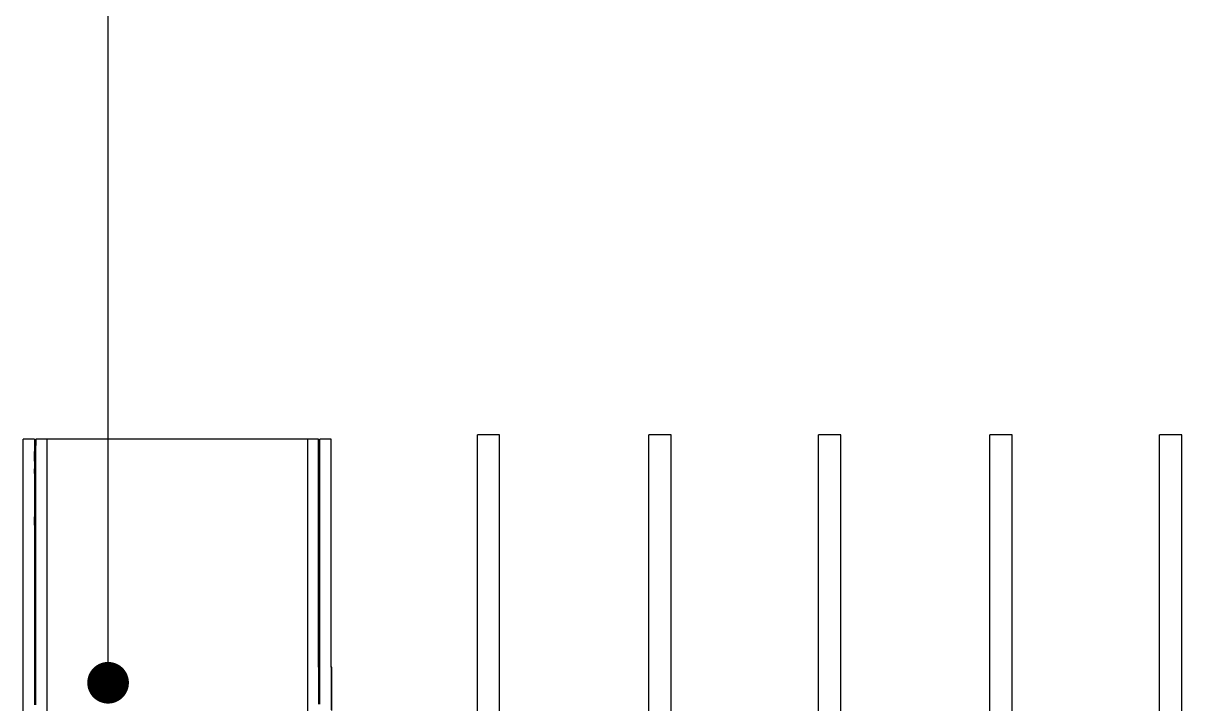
# Model space of a CAD drawing. Extents: x -202236 to 1002404, y -663931 to 1550022.
# Drawn here: x -74375 to -72595, y -329250 to -328204 of the extents above; entities that cross this region are included whole.
import ezdxf

# ---------------------------------------------------------------- set-up
doc = ezdxf.new("R2010")
doc.units = 0
doc.layers.add('DIM_SYMB', color=3, linetype='Continuous')

# ---------------------------------------------------------------- blocks, each defined once
blk = doc.blocks.new('A$C4A4B1E4B')
at = {"color": 250}
for p, q in [((-3000.4, 1499.9), (-3034.5, 1499.9)), ((-3034.5, 1056.6), (-3034.5, 1499.9)), ((-3000.4, 1056.6), (-3000.4, 1499.9)), ((-2737, 1499.9), (-2771.1, 1499.9)), ((-2771.1, 1056.6), (-2771.1, 1499.9)), ((-2737, 1056.6), (-2737, 1499.9)), ((-2476.3, 1499.9), (-2510.4, 1499.9)), ((-2510.4, 1056.6), (-2510.4, 1499.9)), ((-2476.3, 1056.6), (-2476.3, 1499.9)), ((-2212.9, 1499.9), (-2247, 1499.9)), ((-2247, 1056.6), (-2247, 1499.9)), ((-2212.9, 1056.6), (-2212.9, 1499.9)), ((-1952.2, 1499.9), (-1986.3, 1499.9)), ((-1986.3, 1056.6), (-1986.3, 1499.9)), ((-1952.2, 1056.6), (-1952.2, 1499.9)), ((-3715.1, 1493.3), (-3732.3, 1493.3)), ((-3732.3, 1015.1), (-3732.3, 1493.3)), ((-3715.1, 1493.3), (-3715.1, 1483.3)), ((-3712.9, 1483.3), (-3715.1, 1483.3)), ((-3715.1, 1483.3), (-3715.1, 1482.6)), ((-3712.9, 1482.6), (-3715.1, 1482.6)), ((-3715.1, 1482.6), (-3715.1, 1481.2)), ((-3712.9, 1481.2), (-3715.1, 1481.2)), ((-3715.1, 1481.2), (-3715.1, 1478.5)), ((-3712.9, 1478.5), (-3715.1, 1478.5)), ((-3715.1, 1478.5), (-3715.1, 1474.2)), ((-3695.7, 1493.3), (-3712.9, 1493.3)), ((-3712.9, 1493.3), (-3712.9, 1483.3)), ((-3712.9, 1482.6), (-3712.9, 1483.3)), ((-3712.9, 1481.2), (-3712.9, 1482.6)), ((-3712.9, 1478.5), (-3712.9, 1481.2)), ((-3712.9, 1474.2), (-3712.9, 1478.5)), ((-3295.7, 1493.3), (-3695.7, 1493.3)), ((-3695.7, 99.4), (-3695.7, 1493.3)), ((-3278.5, 1493.3), (-3295.7, 1493.3)), ((-3295.7, 1493.3), (-3295.7, 139.4)), ((-3278.5, 1142.6), (-3278.5, 1493.3)), ((-3259.1, 1493.3), (-3276.3, 1493.3)), ((-3276.3, 1142.6), (-3276.3, 1493.3)), ((-3259.1, 1142.6), (-3259.1, 1493.3)), ((-3712.9, 1474.2), (-3715.1, 1474.2)), ((-3715.1, 1467.9), (-3715.1, 1474.2)), ((-3712.9, 1467.9), (-3715.1, 1467.9)), ((-3715.1, 1459.3), (-3715.1, 1467.9)), ((-3712.9, 1467.9), (-3712.9, 1474.2)), ((-3712.9, 1459.3), (-3712.9, 1467.9)), ((-3712.9, 1459.3), (-3715.1, 1459.3)), ((-3715.1, 1459.3), (-3715.1, 1447.8)), ((-3712.9, 1447.8), (-3715.1, 1447.8)), ((-3715.1, 1440.5), (-3715.1, 1447.8)), ((-3712.9, 1447.8), (-3712.9, 1459.3)), ((-3712.9, 1440.5), (-3712.9, 1447.8)), ((-3712.9, 1440.5), (-3715.1, 1440.5)), ((-3715.1, 1440.5), (-3715.1, 1431.7)), ((-3712.9, 1431.7), (-3715.1, 1431.7)), ((-3715.1, 1431.7), (-3715.1, 1421.5)), ((-3712.9, 1431.7), (-3712.9, 1440.5)), ((-3712.9, 1421.5), (-3712.9, 1431.7)), ((-3712.9, 1421.5), (-3715.1, 1421.5)), ((-3715.1, 1421.5), (-3715.1, 1410.4)), ((-3712.9, 1410.4), (-3715.1, 1410.4)), ((-3715.1, 1410.4), (-3715.1, 1398.6)), ((-3712.9, 1410.4), (-3712.9, 1421.5)), ((-3712.9, 1398.6), (-3712.9, 1410.4)), ((-3712.9, 1398.6), (-3715.1, 1398.6)), ((-3715.1, 1398.6), (-3715.1, 1386.3)), ((-3712.9, 1386.3), (-3712.9, 1398.6)), ((-3712.9, 1386.3), (-3715.1, 1386.3)), ((-3715.1, 1386.3), (-3715.1, 1373.8)), ((-3712.9, 1373.8), (-3715.1, 1373.8)), ((-3715.1, 1361.1), (-3715.1, 1373.8)), ((-3712.9, 1373.8), (-3712.9, 1386.3)), ((-3712.9, 1361.1), (-3712.9, 1373.8)), ((-3712.9, 1361.1), (-3715.1, 1361.1)), ((-3715.1, 1361.1), (-3715.1, 1113.5)), ((-3712.9, 1113.5), (-3712.9, 1361.1)), ((-3278.5, 1142.6), (-3278.5, 1090.2)), ((-3277.9, 1142.6), (-3278.5, 1142.6)), ((-3277.9, 1090.3), (-3277.9, 1142.6)), ((-3276.7, 1090.2), (-3276.7, 1142.6)), ((-3276.7, 1142.6), (-3276.3, 1142.6)), ((-3276.3, 1090.2), (-3276.3, 1142.6)), ((-3259.1, 1142.6), (-3259.1, 1077.2)), ((-3258.3, 1142.6), (-3259.1, 1142.6)), ((-3258.3, 1076.4), (-3258.3, 1142.6)), ((-3712.9, 1113.5), (-3715.1, 1113.5)), ((-3715.1, 1113.5), (-3715.1, 1099.7)), ((-3712.9, 1099.7), (-3712.9, 1113.5)), ((-3712.9, 1099.7), (-3715.1, 1099.7)), ((-3715.1, 1099.7), (-3715.1, 1084.9)), ((-3712.9, 1084.9), (-3712.9, 1099.7)), ((-3278.5, 1090.2), (-3277.9, 1090.3)), ((-3278.5, 1090.2), (-3278.5, 1085.9)), ((-3277.9, 1090.3), (-3277.4, 1090.3)), ((-3277.4, 1090.3), (-3276.7, 1090.2)), ((-3276.7, 1090.2), (-3276.3, 1090.2)), ((-3276.3, 1085.9), (-3276.3, 1090.2))]:
    blk.add_line(p, q, dxfattribs=at)

msp = doc.modelspace()

# ---------------------------------------------------------------- linework, layer by layer
at = {"layer": 'DIM_SYMB'}
msp.add_line((-74244.57, -329217.96), (-74244.57, -326087.96), dxfattribs=at)
at = {"layer": 'DIM_SYMB', "const_width": 32}
msp.add_lwpolyline([(-74244.57, -329233.96, 1), (-74244.57, -329201.96, 1)], format="xyb", close=True, dxfattribs=at)

# ---------------------------------------------------------------- block references
msp.add_blockref('A$C4A4B1E4B', (-70642.71, -330336.78))

doc.saveas('drawing.dxf')
